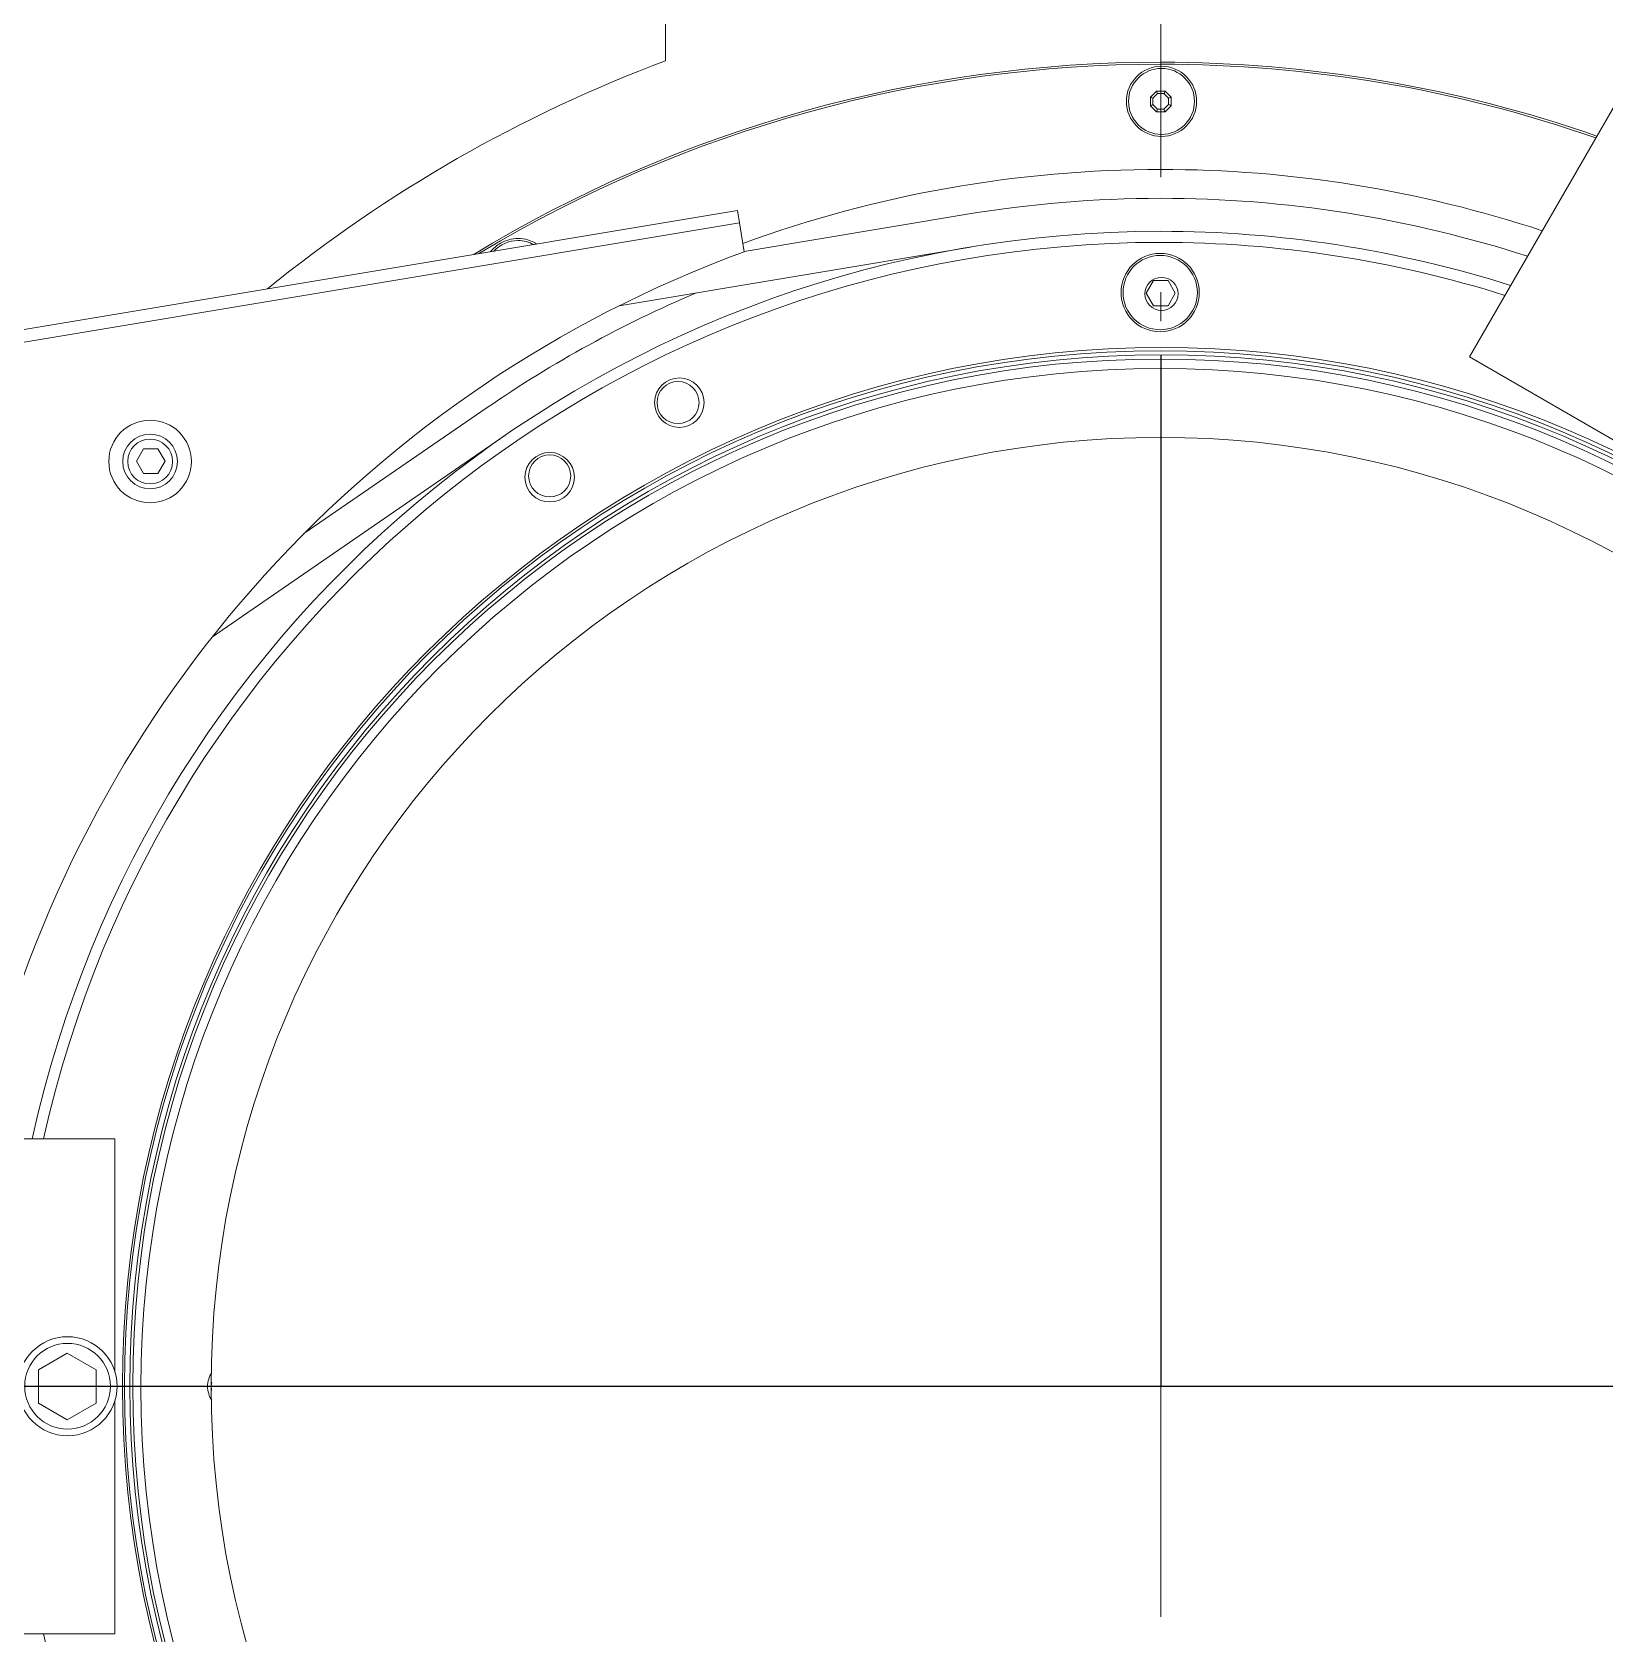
# Model space of a CAD drawing. Header units: millimetres. Extents: x -1838618 to -1600818, y -1770412 to -1553248.
# Drawn here: x -1792672.2 to -1792291, y -1685605.7 to -1685217.4 of the extents above; entities that cross this region are included whole.
import ezdxf

# ---------------------------------------------------------------- set-up
doc = ezdxf.new("R2010")
doc.units = ezdxf.units.MM
doc.header["$LTSCALE"] = 100
doc.layers.add('412equipment', color=6, linetype='Continuous')
doc.layers.add('_____1', color=160, linetype='Continuous')

# ---------------------------------------------------------------- blocks, each defined once
blk = doc.blocks.new('67')
at = {"color": 4}
for p, q in [((0, 0), (0, 250)), ((0, 5.48), (0, 130.48)), ((0, 0), (0, 125))]:
    blk.add_line(p, q, dxfattribs=at)
at = {"color": 4, "ltscale": 100}
blk.add_line((26786.59, 0), (-4089.12, 0), dxfattribs=at)
blk = doc.blocks.new('A$C2A4D0462')
at = {"layer": '_____1', "color": 7, "lineweight": 0}
for p, q in [((-8, 24.339), (-8, 21.421)), ((7.652, 21.254), (4.986, 16.636)), ((-0.167, 20.836), (-0.069, 20.933)), ((-0.167, 20.697), (-0.167, 20.836)), ((-0.127, 20.819), (-0.053, 20.893)), ((-0.127, 20.714), (-0.127, 20.819)), ((-0.053, 20.64), (-0.127, 20.714)), ((-0.069, 20.933), (0.069, 20.933)), ((-0.053, 20.893), (0.052, 20.893)), ((0.052, 20.893), (0.126, 20.819)), ((0.126, 20.714), (0.052, 20.64)), ((0.069, 20.933), (0.166, 20.836)), ((0.126, 20.819), (0.126, 20.714)), ((0.166, 20.836), (0.166, 20.697)), ((-0.069, 20.6), (-0.167, 20.697)), ((0.069, 20.6), (-0.069, 20.6)), ((0.052, 20.64), (-0.053, 20.64)), ((0.166, 20.697), (0.069, 20.6)), ((-6.84, 19.001), (-26.667, 15.697)), ((-6.807, 18.803), (-6.84, 19.001)), ((-6.731, 18.342), (-3.16, 18.938)), ((-26.667, 15.494), (-6.807, 18.803)), ((-6.807, 18.803), (-6.73, 18.337)), ((-3.073, 18.412), (-8.748, 17.465)), ((-10.983, 18.328), (-11.023, 18.304)), ((-0.235, 17.666), (-0.118, 17.87)), ((-0.118, 17.87), (0.117, 17.87)), ((0.117, 17.87), (0.235, 17.666)), ((-0.118, 17.463), (-0.235, 17.666)), ((0, 17.217), (0, 17.682)), ((0.235, 17.666), (0.117, 17.463)), ((0.117, 17.463), (-0.118, 17.463)), ((8.252, 14.75), (4.986, 16.636)), ((-13.844, 13.781), (-10.884, 15.817)), ((-10.582, 15.378), (-15.321, 12.116)), ((-16.55, 14.953), (-16.434, 15.153)), ((-16.434, 15.153), (-16.203, 15.153)), ((-16.203, 15.153), (-16.088, 14.953)), ((-16.434, 14.753), (-16.55, 14.953)), ((-16.088, 14.953), (-16.203, 14.753)), ((-16.203, 14.753), (-16.434, 14.753)), ((0, 5.584), (0, 6.049)), ((-19.567, 4), (-16.9, 4)), ((-16.9, 4), (-16.9, 0.228)), ((0, 0), (0, 3.722)), ((-18.134, 0.269), (-17.667, 0.539)), ((-17.667, 0.539), (-17.2, 0.269)), ((-18.134, -0.27), (-18.134, 0.269)), ((-17.2, 0.269), (-17.2, -0.27)), ((-17.218, 0), (-17.683, 0)), ((-5.584, 0), (-6.05, 0)), ((0, 0), (-3.723, 0)), ((0, 0), (3.722, 0)), ((0, 0), (0, -3.723)), ((5.584, 0), (6.049, 0)), ((-16.9, -0.229), (-16.9, -4)), ((-17.667, -0.539), (-18.134, -0.27)), ((-17.2, -0.27), (-17.667, -0.539)), ((-19.567, -4), (-16.9, -4))]:
    blk.add_line(p, q, dxfattribs=at)
for points in [[(0, 19.544), (0, 23.266), (0, 26.989)], [(0, 7.91), (0, 11.633), (0, 15.356)], [(-7.911, 0), (-11.634, 0), (-15.356, 0)]]:
    blk.add_lwpolyline(points, dxfattribs=at)
for points in [[(-8, 21.422), (-10.331, 20.551), (-12.504, 19.306), (-14.434, 17.736)], [(-10.667, 18.475), (-10.729, 18.439), (-10.784, 18.392), (-10.828, 18.336)], [(-6.729, 18.337), (-12.752, 16.127), (-17.306, 11.099), (-18.911, 4.888)], [(-7.505, 17.672), (-8.691, 17.169), (-9.822, 16.547), (-10.883, 15.817)], [(-15.332, 0.223), (-15.376, 0.157), (-15.4, 0.08), (-15.4, 0)], [(-15.4, 0), (-15.4, -0.08), (-15.376, -0.157), (-15.332, -0.224)], [(-15.333, 0.068), (-15.338, 0.045), (-15.34, 0.023), (-15.34, 0)], [(-15.34, 0), (-15.34, -0.021), (-15.338, -0.043), (-15.334, -0.063)]]:
    blk.add_open_spline(points, degree=3, dxfattribs=at)
for points, knots in [([(7.047, 20.206), (4.782, 20.996), (2.4, 21.4), (0, 21.4), (-3.919, 21.4), (-7.762, 20.324), (-11.111, 18.289)], [0, 0, 0, 0, 1, 1, 1, 2, 2, 2, 2]), ([(7.031, 20.177), (4.77, 20.965), (2.394, 21.367), (0, 21.367), (-3.868, 21.367), (-7.664, 20.317), (-10.982, 18.328)], [0, 0, 0, 0, 1, 1, 1, 2, 2, 2, 2]), ([(0.579, 20.767), (0.579, 21.08), (0.325, 21.334), (0.012, 21.334), (-0.301, 21.334), (-0.555, 21.08), (-0.555, 20.767), (-0.555, 20.455), (-0.301, 20.201), (0.012, 20.201), (0.325, 20.201), (0.579, 20.455), (0.579, 20.767)], [0, 0, 0, 0, 1, 1, 1, 2, 2, 2, 3, 3, 3, 4, 4, 4, 4]), ([(0.545, 20.767), (0.545, 21.062), (0.306, 21.3), (0.012, 21.3), (-0.282, 21.3), (-0.521, 21.062), (-0.521, 20.767), (-0.521, 20.473), (-0.282, 20.234), (0.012, 20.234), (0.306, 20.234), (0.545, 20.473), (0.545, 20.767)], [0, 0, 0, 0, 1, 1, 1, 2, 2, 2, 3, 3, 3, 4, 4, 4, 4]), ([(-0.167, 20.836), (-0.167, 20.836), (-0.167, 20.835), (-0.167, 20.835), (-0.167, 20.835), (-0.163, 20.835), (-0.163, 20.835), (-0.163, 20.835), (-0.162, 20.834), (-0.162, 20.834), (-0.162, 20.834), (-0.161, 20.834), (-0.161, 20.834), (-0.161, 20.834), (-0.16, 20.833), (-0.16, 20.833), (-0.16, 20.833), (-0.157, 20.832), (-0.157, 20.832), (-0.147, 20.828), (-0.137, 20.823), (-0.127, 20.819)], [0, 0, 0, 0, 1, 1, 1, 2, 2, 2, 3, 3, 3, 4, 4, 4, 5, 5, 5, 6, 6, 6, 7, 7, 7, 7]), ([(-0.167, 20.697), (-0.167, 20.697), (-0.167, 20.698), (-0.167, 20.698), (-0.167, 20.698), (-0.163, 20.698), (-0.163, 20.698), (-0.163, 20.698), (-0.162, 20.699), (-0.162, 20.699), (-0.162, 20.699), (-0.161, 20.699), (-0.161, 20.699), (-0.161, 20.699), (-0.16, 20.7), (-0.16, 20.7), (-0.16, 20.7), (-0.157, 20.701), (-0.157, 20.701), (-0.147, 20.705), (-0.137, 20.71), (-0.127, 20.714)], [0, 0, 0, 0, 1, 1, 1, 2, 2, 2, 3, 3, 3, 4, 4, 4, 5, 5, 5, 6, 6, 6, 7, 7, 7, 7]), ([(-0.053, 20.893), (-0.057, 20.903), (-0.059, 20.911), (-0.064, 20.921), (-0.064, 20.921), (-0.065, 20.924), (-0.065, 20.924), (-0.065, 20.924), (-0.066, 20.926), (-0.066, 20.926), (-0.066, 20.926), (-0.066, 20.928), (-0.066, 20.928), (-0.066, 20.928), (-0.067, 20.929), (-0.067, 20.929), (-0.067, 20.929), (-0.067, 20.93), (-0.067, 20.93), (-0.067, 20.93), (-0.068, 20.931), (-0.068, 20.931), (-0.068, 20.931), (-0.069, 20.932), (-0.069, 20.932), (-0.069, 20.932), (-0.069, 20.933), (-0.069, 20.933)], [0, 0, 0, 0, 1, 1, 1, 2, 2, 2, 3, 3, 3, 4, 4, 4, 5, 5, 5, 6, 6, 6, 7, 7, 7, 8, 8, 8, 9, 9, 9, 9]), ([(0.069, 20.933), (0.069, 20.933), (0.069, 20.932), (0.069, 20.932), (0.069, 20.932), (0.068, 20.932), (0.068, 20.932), (0.068, 20.932), (0.068, 20.929), (0.068, 20.929), (0.068, 20.929), (0.067, 20.928), (0.067, 20.928), (0.067, 20.928), (0.067, 20.927), (0.067, 20.927), (0.067, 20.927), (0.066, 20.926), (0.066, 20.926), (0.066, 20.926), (0.065, 20.923), (0.065, 20.923), (0.065, 20.923), (0.064, 20.921), (0.064, 20.921), (0.06, 20.912), (0.056, 20.902), (0.052, 20.893)], [0, 0, 0, 0, 1, 1, 1, 2, 2, 2, 3, 3, 3, 4, 4, 4, 5, 5, 5, 6, 6, 6, 7, 7, 7, 8, 8, 8, 9, 9, 9, 9]), ([(0.166, 20.836), (0.166, 20.836), (0.166, 20.835), (0.166, 20.835), (0.166, 20.835), (0.165, 20.835), (0.165, 20.835), (0.165, 20.835), (0.165, 20.834), (0.165, 20.834), (0.165, 20.834), (0.163, 20.834), (0.163, 20.834), (0.163, 20.834), (0.162, 20.833), (0.162, 20.833), (0.162, 20.833), (0.161, 20.833), (0.161, 20.833), (0.161, 20.833), (0.16, 20.832), (0.16, 20.832), (0.16, 20.832), (0.157, 20.831), (0.157, 20.831), (0.157, 20.831), (0.154, 20.83), (0.154, 20.83), (0.145, 20.826), (0.136, 20.823), (0.126, 20.819)], [0, 0, 0, 0, 1, 1, 1, 2, 2, 2, 3, 3, 3, 4, 4, 4, 5, 5, 5, 6, 6, 6, 7, 7, 7, 8, 8, 8, 9, 9, 9, 10, 10, 10, 10]), ([(0.166, 20.697), (0.166, 20.697), (0.166, 20.698), (0.166, 20.698), (0.166, 20.698), (0.165, 20.698), (0.165, 20.698), (0.165, 20.698), (0.165, 20.699), (0.165, 20.699), (0.165, 20.699), (0.163, 20.699), (0.163, 20.699), (0.163, 20.699), (0.162, 20.7), (0.162, 20.7), (0.162, 20.7), (0.161, 20.7), (0.161, 20.7), (0.161, 20.7), (0.16, 20.701), (0.16, 20.701), (0.16, 20.701), (0.157, 20.702), (0.157, 20.702), (0.157, 20.702), (0.154, 20.703), (0.154, 20.703), (0.145, 20.707), (0.135, 20.71), (0.126, 20.714)], [0, 0, 0, 0, 1, 1, 1, 2, 2, 2, 3, 3, 3, 4, 4, 4, 5, 5, 5, 6, 6, 6, 7, 7, 7, 8, 8, 8, 9, 9, 9, 10, 10, 10, 10]), ([(-0.069, 20.6), (-0.069, 20.6), (-0.069, 20.603), (-0.069, 20.603), (-0.069, 20.603), (-0.068, 20.604), (-0.068, 20.604), (-0.068, 20.604), (-0.068, 20.606), (-0.068, 20.606), (-0.068, 20.606), (-0.067, 20.607), (-0.067, 20.607), (-0.067, 20.607), (-0.066, 20.61), (-0.066, 20.61), (-0.062, 20.62), (-0.055, 20.629), (-0.053, 20.64)], [0, 0, 0, 0, 1, 1, 1, 2, 2, 2, 3, 3, 3, 4, 4, 4, 5, 5, 5, 6, 6, 6, 6]), ([(0.069, 20.6), (0.069, 20.6), (0.068, 20.6), (0.068, 20.6), (0.068, 20.6), (0.068, 20.602), (0.068, 20.602), (0.068, 20.602), (0.067, 20.602), (0.067, 20.602), (0.067, 20.602), (0.067, 20.603), (0.067, 20.603), (0.067, 20.603), (0.066, 20.604), (0.066, 20.604), (0.066, 20.604), (0.066, 20.605), (0.066, 20.605), (0.066, 20.605), (0.065, 20.607), (0.065, 20.607), (0.065, 20.607), (0.064, 20.609), (0.064, 20.609), (0.064, 20.609), (0.063, 20.612), (0.063, 20.612), (0.063, 20.612), (0.062, 20.615), (0.062, 20.615), (0.059, 20.623), (0.056, 20.632), (0.052, 20.64)], [0, 0, 0, 0, 1, 1, 1, 2, 2, 2, 3, 3, 3, 4, 4, 4, 5, 5, 5, 6, 6, 6, 7, 7, 7, 8, 8, 8, 9, 9, 9, 10, 10, 10, 11, 11, 11, 11]), ([(6.164, 18.676), (4.175, 19.332), (2.094, 19.667), (0, 19.667), (-2.303, 19.667), (-4.588, 19.263), (-6.751, 18.472)], [0, 0, 0, 0, 1, 1, 1, 2, 2, 2, 2]), ([(5.925, 18.263), (4.011, 18.884), (2.012, 19.2), (0, 19.2), (-1.059, 19.2), (-2.116, 19.112), (-3.16, 18.938)], [0, 0, 0, 0, 1, 1, 1, 2, 2, 2, 2]), ([(5.653, 17.791), (3.825, 18.371), (1.918, 18.667), (0, 18.667), (-8.768, 18.667), (-16.354, 12.565), (-18.233, 4)], [0, 0, 0, 0, 1, 1, 1, 2, 2, 2, 2]), ([(5.561, 17.632), (3.762, 18.199), (1.887, 18.488), (0, 18.488), (-8.669, 18.488), (-16.174, 12.464), (-18.05, 4)], [0, 0, 0, 0, 1, 1, 1, 2, 2, 2, 2]), ([(-10.129, 18.452), (-10.207, 18.495), (-10.295, 18.517), (-10.384, 18.517), (-10.533, 18.517), (-10.676, 18.454), (-10.777, 18.344)], [0, 0, 0, 0, 1, 1, 1, 2, 2, 2, 2]), ([(-10.078, 18.461), (-10.169, 18.52), (-10.275, 18.551), (-10.384, 18.551), (-10.483, 18.551), (-10.581, 18.525), (-10.667, 18.475)], [0, 0, 0, 0, 1, 1, 1, 2, 2, 2, 2]), ([(0.623, 17.677), (0.623, 18.026), (0.34, 18.31), (-0.009, 18.31), (-0.359, 18.31), (-0.642, 18.026), (-0.642, 17.677), (-0.642, 17.328), (-0.359, 17.044), (-0.009, 17.044), (0.34, 17.044), (0.623, 17.328), (0.623, 17.677)], [0, 0, 0, 0, 1, 1, 1, 2, 2, 2, 3, 3, 3, 4, 4, 4, 4]), ([(0.591, 17.677), (0.591, 18.008), (0.322, 18.277), (-0.009, 18.277), (-0.341, 18.277), (-0.61, 18.008), (-0.61, 17.677), (-0.61, 17.346), (-0.341, 17.077), (-0.009, 17.077), (0.322, 17.077), (0.591, 17.346), (0.591, 17.677)], [0, 0, 0, 0, 1, 1, 1, 2, 2, 2, 3, 3, 3, 4, 4, 4, 4]), ([(0.279, 17.656), (0.279, 17.804), (0.159, 17.923), (0.012, 17.923), (-0.136, 17.923), (-0.255, 17.804), (-0.255, 17.656), (-0.255, 17.508), (-0.136, 17.389), (0.012, 17.389), (0.159, 17.389), (0.279, 17.508), (0.279, 17.656)], [0, 0, 0, 0, 1, 1, 1, 2, 2, 2, 3, 3, 3, 4, 4, 4, 4]), ([(16.799, 0.003), (16.799, 9.269), (9.278, 16.79), (0.012, 16.79), (-9.255, 16.79), (-16.775, 9.269), (-16.775, 0.003), (-16.775, -9.264), (-9.255, -16.784), (0.012, -16.784), (9.278, -16.784), (16.799, -9.264), (16.799, 0.003)], [0, 0, 0, 0, 1, 1, 1, 2, 2, 2, 3, 3, 3, 4, 4, 4, 4]), ([(16.724, 0.003), (16.724, 9.24), (9.227, 16.736), (-0.009, 16.736), (-9.246, 16.736), (-16.742, 9.24), (-16.742, 0.003), (-16.742, -9.234), (-9.246, -16.73), (-0.009, -16.73), (9.227, -16.73), (16.724, -9.234), (16.724, 0.003)], [0, 0, 0, 0, 1, 1, 1, 2, 2, 2, 3, 3, 3, 4, 4, 4, 4]), ([(16.679, 0.003), (16.679, 9.203), (9.212, 16.67), (0.012, 16.67), (-9.188, 16.67), (-16.655, 9.203), (-16.655, 0.003), (-16.655, -9.197), (-9.188, -16.664), (0.012, -16.664), (9.212, -16.664), (16.679, -9.197), (16.679, 0.003)], [0, 0, 0, 0, 1, 1, 1, 2, 2, 2, 3, 3, 3, 4, 4, 4, 4]), ([(16.591, 0.003), (16.591, 9.166), (9.154, 16.603), (-0.009, 16.603), (-9.173, 16.603), (-16.609, 9.166), (-16.609, 0.003), (-16.609, -9.16), (-9.173, -16.597), (-0.009, -16.597), (9.154, -16.597), (16.591, -9.16), (16.591, 0.003)], [0, 0, 0, 0, 1, 1, 1, 2, 2, 2, 3, 3, 3, 4, 4, 4, 4]), ([(16.458, -0.018), (16.458, 9.071), (9.08, 16.449), (-0.009, 16.449), (-9.099, 16.449), (-16.476, 9.071), (-16.476, -0.018), (-16.476, -9.108), (-9.099, -16.485), (-0.009, -16.485), (9.08, -16.485), (16.458, -9.108), (16.458, -0.018)], [0, 0, 0, 0, 1, 1, 1, 2, 2, 2, 3, 3, 3, 4, 4, 4, 4]), ([(-7.377, 15.899), (-7.377, 16.12), (-7.557, 16.299), (-7.778, 16.299), (-7.998, 16.299), (-8.178, 16.12), (-8.178, 15.899), (-8.178, 15.678), (-7.998, 15.499), (-7.778, 15.499), (-7.557, 15.499), (-7.377, 15.678), (-7.377, 15.899)], [0, 0, 0, 0, 1, 1, 1, 2, 2, 2, 3, 3, 3, 4, 4, 4, 4]), ([(-7.459, 15.899), (-7.459, 16.087), (-7.611, 16.239), (-7.799, 16.239), (-7.986, 16.239), (-8.139, 16.087), (-8.139, 15.899), (-8.139, 15.711), (-7.986, 15.559), (-7.799, 15.559), (-7.611, 15.559), (-7.459, 15.711), (-7.459, 15.899)], [0, 0, 0, 0, 1, 1, 1, 2, 2, 2, 3, 3, 3, 4, 4, 4, 4]), ([(-15.662, 14.947), (-15.662, 15.315), (-15.961, 15.614), (-16.329, 15.614), (-16.697, 15.614), (-16.996, 15.315), (-16.996, 14.947), (-16.996, 14.578), (-16.697, 14.28), (-16.329, 14.28), (-15.961, 14.28), (-15.662, 14.578), (-15.662, 14.947)], [0, 0, 0, 0, 1, 1, 1, 2, 2, 2, 3, 3, 3, 4, 4, 4, 4]), ([(-15.887, 14.947), (-15.887, 15.191), (-16.085, 15.389), (-16.329, 15.389), (-16.573, 15.389), (-16.771, 15.191), (-16.771, 14.947), (-16.771, 14.703), (-16.573, 14.505), (-16.329, 14.505), (-16.085, 14.505), (-15.887, 14.703), (-15.887, 14.947)], [0, 0, 0, 0, 1, 1, 1, 2, 2, 2, 3, 3, 3, 4, 4, 4, 4]), ([(-15.967, 14.947), (-15.967, 15.146), (-16.129, 15.309), (-16.329, 15.309), (-16.529, 15.309), (-16.691, 15.146), (-16.691, 14.947), (-16.691, 14.747), (-16.529, 14.584), (-16.329, 14.584), (-16.129, 14.584), (-15.967, 14.747), (-15.967, 14.947)], [0, 0, 0, 0, 1, 1, 1, 2, 2, 2, 3, 3, 3, 4, 4, 4, 4]), ([(15.324, 0.003), (15.324, 8.467), (8.454, 15.336), (-0.009, 15.336), (-8.473, 15.336), (-15.343, 8.467), (-15.343, 0.003), (-15.343, -8.461), (-8.473, -15.33), (-0.009, -15.33), (8.454, -15.33), (15.324, -8.461), (15.324, 0.003)], [0, 0, 0, 0, 1, 1, 1, 2, 2, 2, 3, 3, 3, 4, 4, 4, 4]), ([(-9.473, 14.693), (-9.473, 14.913), (-9.652, 15.093), (-9.873, 15.093), (-10.094, 15.093), (-10.273, 14.913), (-10.273, 14.693), (-10.273, 14.472), (-10.094, 14.293), (-9.873, 14.293), (-9.652, 14.293), (-9.473, 14.472), (-9.473, 14.693)], [0, 0, 0, 0, 1, 1, 1, 2, 2, 2, 3, 3, 3, 4, 4, 4, 4]), ([(-9.533, 14.714), (-9.533, 14.901), (-9.685, 15.054), (-9.873, 15.054), (-10.061, 15.054), (-10.213, 14.901), (-10.213, 14.714), (-10.213, 14.526), (-10.061, 14.374), (-9.873, 14.374), (-9.685, 14.374), (-9.533, 14.526), (-9.533, 14.714)], [0, 0, 0, 0, 1, 1, 1, 2, 2, 2, 3, 3, 3, 4, 4, 4, 4]), ([(-16.862, 0.003), (-16.862, 0.445), (-17.221, 0.803), (-17.662, 0.803), (-18.104, 0.803), (-18.463, 0.445), (-18.463, 0.003), (-18.463, -0.439), (-18.104, -0.797), (-17.662, -0.797), (-17.221, -0.797), (-16.862, -0.439), (-16.862, 0.003)], [0, 0, 0, 0, 1, 1, 1, 2, 2, 2, 3, 3, 3, 4, 4, 4, 4]), ([(-16.97, 0.003), (-16.97, 0.385), (-17.28, 0.696), (-17.662, 0.696), (-18.045, 0.696), (-18.355, 0.385), (-18.355, 0.003), (-18.355, -0.38), (-18.045, -0.69), (-17.662, -0.69), (-17.28, -0.69), (-16.97, -0.38), (-16.97, 0.003)], [0, 0, 0, 0, 1, 1, 1, 2, 2, 2, 3, 3, 3, 4, 4, 4, 4]), ([(-18.05, -4), (-16.174, -12.464), (-8.669, -18.488), (0, -18.488), (1.887, -18.488), (3.762, -18.199), (5.561, -17.632)], [0, 0, 0, 0, 1, 1, 1, 2, 2, 2, 2])]:
    blk.add_open_spline(points, degree=3, knots=knots, dxfattribs=at)
blk = doc.blocks.new('LOW PLATFOR')
at = {"layer": '412equipment', "linetype": 'Continuous', "lineweight": 0, "xscale": 15, "yscale": 15, "zscale": 15}
blk.add_blockref('A$C2A4D0462', (-26600.08, 0, 590), dxfattribs=at)

msp = doc.modelspace()

# ---------------------------------------------------------------- block references
at = {"color": 7}
msp.add_blockref('67', (-1792398.6, -1685545.74), dxfattribs=at)
at = {"layer": '412equipment', "color": 7}
msp.add_blockref('LOW PLATFOR', (-1765798.6, -1685545.74), dxfattribs=at)

doc.saveas('drawing.dxf')
